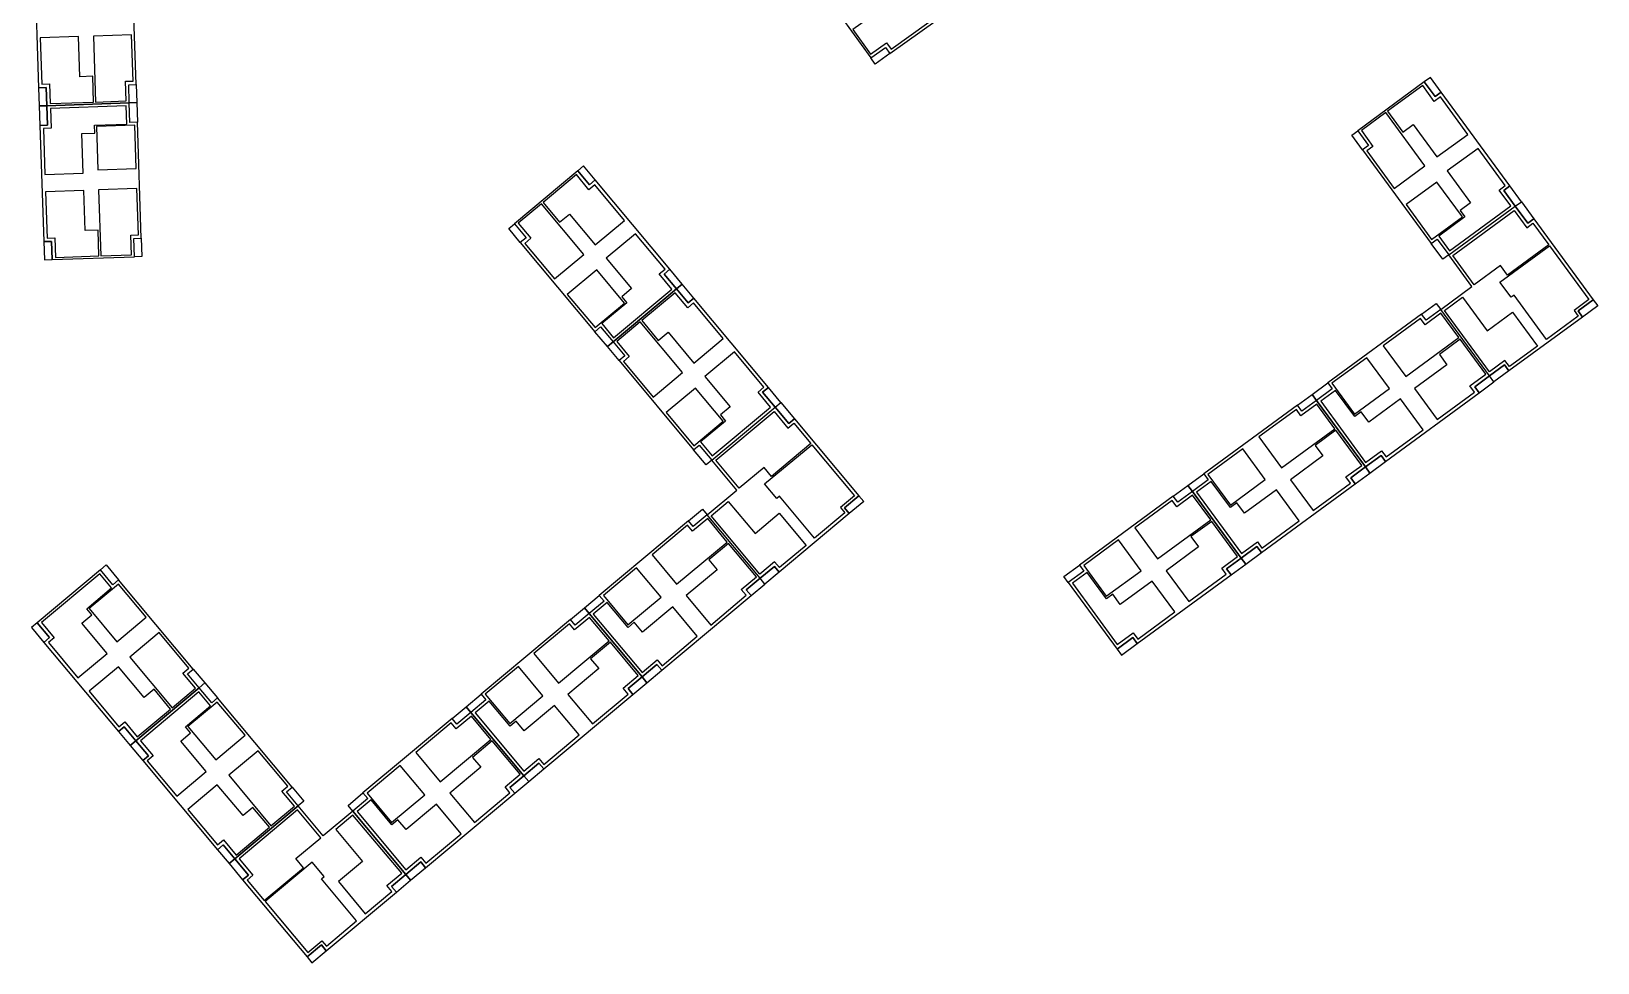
# Model space of a CAD drawing. Header units: millimetres. Extents: x 2243236 to 2245245, y 377909 to 380965.
# Drawn here: x 2244370.4 to 2244610.6, y 378554.8 to 378697.7 of the extents above; entities that cross this region are included whole.
import ezdxf

# ---------------------------------------------------------------- set-up
doc = ezdxf.new("R2010")
doc.units = ezdxf.units.MM
for name, color, linetype in [('планировка_квартир_1_тип_балконы', 6, 'Continuous'), ('планировка_квартир_тип_2_балконы', 6, 'Continuous'), ('планировка_квартир_тип_2_двухкомнатные', 2, 'Continuous'), ('планировка_квартир_тип_2_контур', 249, 'Continuous'), ('планировка_квартир_тип_2_однокомнатные', 5, 'Continuous'), ('планировка_квартир_тип_2_трехкомнатные', 1, 'Continuous'), ('планировка_угловой_тип_1_балконы', 6, 'Continuous'), ('планировка_угловой_тип_1_двухкомнатные', 2, 'Continuous'), ('планировка_угловой_тип_1_контур', 249, 'Continuous'), ('планировка_угловой_тип_1_трехкомнатные', 1, 'Continuous')]:
    doc.layers.add(name, color=color, linetype=linetype)

msp = doc.modelspace()

# ---------------------------------------------------------------- linework, layer by layer
at = {"layer": 'планировка_квартир_1_тип_балконы'}
for points in [[(2244599.92, 378668.28), (2244598, 378670.91), (2244598.93, 378671.59), (2244600.85, 378668.96)], [(2244486.55, 378637.56), (2244484.46, 378640.06), (2244485.34, 378640.8), (2244487.43, 378638.29)], [(2244403.65, 378568.27), (2244401.56, 378570.77), (2244400.68, 378570.04), (2244402.77, 378567.53)]]:
    msp.add_lwpolyline(points, close=True, dxfattribs=at)
at = {"layer": 'планировка_квартир_тип_2_балконы'}
for points in [[(2244501.39, 378695.27), (2244502.05, 378694.34), (2244499.79, 378692.71), (2244499.12, 378693.64)], [(2244586.62, 378688.39), (2244584.97, 378690.64), (2244584.04, 378689.96), (2244585.69, 378687.71)], [(2244371.48, 378689.07), (2244371.57, 378686.28), (2244372.72, 378686.32), (2244372.63, 378689.11)], [(2244385.29, 378689.54), (2244386.43, 378689.58), (2244386.52, 378686.79), (2244385.38, 378686.75)], [(2244371.68, 378683.29), (2244372.83, 378683.33), (2244372.72, 378686.32), (2244371.57, 378686.28)], [(2244385.38, 378686.75), (2244386.52, 378686.79), (2244386.62, 378683.8), (2244385.48, 378683.76), (2244385.38, 378686.75)], [(2244575.47, 378680.23), (2244574.55, 378679.55), (2244572.9, 378681.8), (2244573.82, 378682.48)], [(2244456.86, 378674.92), (2244455.07, 378677.07), (2244454.18, 378676.33), (2244455.97, 378674.19)], [(2244597.16, 378674), (2244596.23, 378673.32), (2244598, 378670.91), (2244598.93, 378671.59)], [(2244446.25, 378666.07), (2244445.37, 378665.34), (2244443.59, 378667.48), (2244444.46, 378668.21)], [(2244386.09, 378665.93), (2244387.23, 378665.97), (2244387.32, 378663.18), (2244386.18, 378663.14)], [(2244587.78, 378663.42), (2244586.86, 378662.75), (2244585.09, 378665.16), (2244586.01, 378665.84), (2244587.78, 378663.42)], [(2244372.28, 378665.46), (2244372.38, 378662.67), (2244373.53, 378662.71), (2244373.43, 378665.5)], [(2244468.29, 378661.23), (2244467.41, 378660.49), (2244469.32, 378658.2), (2244470.2, 378658.93)], [(2244471.99, 378656.79), (2244470.2, 378658.93), (2244469.32, 378658.2), (2244471.11, 378656.05)], [(2244584.31, 378653.42), (2244583.63, 378654.34), (2244585.88, 378655.99), (2244586.56, 378655.07)], [(2244459.6, 378650.08), (2244458.72, 378649.35), (2244456.81, 378651.64), (2244457.68, 378652.38), (2244459.6, 378650.08)], [(2244461.39, 378647.94), (2244460.51, 378647.21), (2244458.72, 378649.35), (2244459.6, 378650.08)], [(2244592.48, 378642.28), (2244594.73, 378643.93), (2244594.05, 378644.86), (2244591.8, 378643.21)], [(2244483.42, 378643.09), (2244482.54, 378642.36), (2244484.46, 378640.06), (2244485.34, 378640.8)], [(2244565.26, 378639.45), (2244564.59, 378640.37), (2244566.84, 378642.02), (2244567.51, 378641.1)], [(2244567.51, 378641.1), (2244566.84, 378642.02), (2244569.25, 378643.79), (2244569.92, 378642.87), (2244567.51, 378641.1)], [(2244474.74, 378631.95), (2244473.86, 378631.21), (2244471.94, 378633.51), (2244472.82, 378634.24), (2244474.74, 378631.95)], [(2244578.09, 378631.73), (2244577.41, 378632.66), (2244575, 378630.89), (2244575.68, 378629.96)], [(2244548.47, 378627.13), (2244547.79, 378628.05), (2244550.2, 378629.82), (2244550.88, 378628.9), (2244548.47, 378627.13)], [(2244573.43, 378628.31), (2244575.68, 378629.96), (2244575, 378630.89), (2244572.75, 378629.24)], [(2244546.22, 378625.48), (2244545.54, 378626.4), (2244547.79, 378628.05), (2244548.47, 378627.13)], [(2244471.9, 378621.74), (2244471.17, 378622.62), (2244473.31, 378624.41), (2244474.04, 378623.53)], [(2244559.05, 378617.76), (2244558.37, 378618.69), (2244555.96, 378616.92), (2244556.64, 378615.99)], [(2244380.95, 378615.13), (2244381.82, 378615.86), (2244383.74, 378613.57), (2244382.87, 378612.83), (2244380.95, 378615.13)], [(2244529.42, 378613.16), (2244528.75, 378614.08), (2244531.16, 378615.85), (2244531.83, 378614.93), (2244529.42, 378613.16)], [(2244554.39, 378614.34), (2244556.64, 378615.99), (2244555.96, 378616.92), (2244553.71, 378615.27)], [(2244480.76, 378611.15), (2244482.9, 378612.93), (2244482.16, 378613.82), (2244480.02, 378612.03)], [(2244455.92, 378608.39), (2244455.19, 378609.26), (2244457.48, 378611.18), (2244458.21, 378610.3), (2244455.92, 378608.39)], [(2244453.78, 378606.6), (2244453.05, 378607.47), (2244455.19, 378609.26), (2244455.92, 378608.39)], [(2244372.27, 378603.97), (2244373.16, 378604.71), (2244371.24, 378607), (2244370.36, 378606.26)], [(2244540, 378603.79), (2244539.32, 378604.71), (2244536.91, 378602.95), (2244537.59, 378602.02)], [(2244394.32, 378599.15), (2244395.19, 378599.89), (2244396.99, 378597.75), (2244396.11, 378597.01)], [(2244462.64, 378596), (2244464.78, 378597.79), (2244464.04, 378598.67), (2244461.9, 378596.88)], [(2244467.07, 378599.7), (2244466.33, 378600.59), (2244464.04, 378598.67), (2244464.78, 378597.79)], [(2244396.11, 378597.01), (2244396.99, 378597.75), (2244398.9, 378595.45), (2244398.03, 378594.72), (2244396.11, 378597.01)], [(2244437.8, 378593.24), (2244437.06, 378594.11), (2244439.36, 378596.03), (2244440.09, 378595.16), (2244437.8, 378593.24)], [(2244435.65, 378591.45), (2244434.92, 378592.32), (2244437.06, 378594.11), (2244437.8, 378593.24)], [(2244383.73, 378590.29), (2244385.52, 378588.15), (2244386.4, 378588.89), (2244384.61, 378591.03)], [(2244387.44, 378585.86), (2244388.32, 378586.59), (2244386.4, 378588.89), (2244385.52, 378588.15)], [(2244448.95, 378584.56), (2244448.21, 378585.44), (2244445.92, 378583.52), (2244446.65, 378582.64)], [(2244409.48, 378581.04), (2244410.35, 378581.77), (2244412.15, 378579.63), (2244411.27, 378578.9)], [(2244444.51, 378580.85), (2244446.65, 378582.64), (2244445.92, 378583.52), (2244443.78, 378581.73)], [(2244419.67, 378578.09), (2244418.94, 378578.97), (2244421.23, 378580.88), (2244421.97, 378580.01), (2244419.67, 378578.09)], [(2244398.89, 378572.17), (2244400.68, 378570.04), (2244401.56, 378570.77), (2244399.77, 378572.91)], [(2244430.82, 378569.41), (2244430.09, 378570.29), (2244427.79, 378568.37), (2244428.53, 378567.49)]]:
    msp.add_lwpolyline(points, close=True, dxfattribs=at)
at = {"layer": 'планировка_квартир_тип_2_двухкомнатные'}
for points in [[(2244496.37, 378698.01), (2244499.09, 378694.21), (2244501.55, 378695.96), (2244502.24, 378694.99), (2244508.02, 378699.13), (2244504.6, 378703.9)], [(2244371.73, 378696.72), (2244371.97, 378689.62), (2244373.15, 378689.66), (2244373.25, 378686.65), (2244379.91, 378686.87), (2244379.79, 378690.83), (2244377.81, 378690.76), (2244377.6, 378696.92)], [(2244380.22, 378686.88), (2244384.9, 378687.04), (2244384.79, 378690.06), (2244385.99, 378690.1), (2244385.74, 378697.2), (2244379.88, 378697)], [(2244590.72, 378681.92), (2244586.52, 378687.66), (2244585.57, 378686.96), (2244583.79, 378689.4), (2244578.41, 378685.46), (2244580.74, 378682.26), (2244582.33, 378683.43), (2244585.98, 378678.45)], [(2244578.16, 378685.27), (2244574.39, 378682.51), (2244576.17, 378680.08), (2244575.21, 378679.37), (2244579.41, 378673.64), (2244584.14, 378677.11)], [(2244461.36, 378668.73), (2244456.81, 378674.19), (2244455.9, 378673.43), (2244453.97, 378675.75), (2244448.85, 378671.48), (2244451.38, 378668.43), (2244452.9, 378669.7), (2244456.85, 378664.97)], [(2244372.53, 378673.12), (2244372.77, 378666.01), (2244373.95, 378666.05), (2244374.05, 378663.04), (2244380.72, 378663.27), (2244380.59, 378667.22), (2244378.61, 378667.15), (2244378.41, 378673.32)], [(2244381.02, 378663.28), (2244385.7, 378663.44), (2244385.6, 378666.45), (2244386.79, 378666.49), (2244386.55, 378673.59), (2244380.68, 378673.39)], [(2244448.61, 378671.28), (2244445.02, 378668.28), (2244446.96, 378665.97), (2244446.04, 378665.2), (2244450.6, 378659.75), (2244455.1, 378663.51)], [(2244476.5, 378650.6), (2244471.94, 378656.05), (2244471.04, 378655.3), (2244469.11, 378657.61), (2244463.99, 378653.34), (2244466.51, 378650.3), (2244468.03, 378651.57), (2244471.99, 378646.83)], [(2244589.36, 378650.74), (2244586.59, 378654.51), (2244584.16, 378652.72), (2244583.45, 378653.69), (2244577.72, 378649.48), (2244581.19, 378644.75)], [(2244463.75, 378653.14), (2244460.16, 378650.15), (2244462.09, 378647.83), (2244461.18, 378647.07), (2244465.73, 378641.61), (2244470.24, 378645.37)], [(2244586.02, 378638.17), (2244591.75, 378642.38), (2244591.05, 378643.33), (2244593.48, 378645.11), (2244589.54, 378650.49), (2244586.35, 378648.16), (2244587.51, 378646.56), (2244582.54, 378642.91)], [(2244570.31, 378636.76), (2244567.54, 378640.54), (2244565.11, 378638.75), (2244564.41, 378639.71), (2244558.68, 378635.51), (2244562.15, 378630.78)], [(2244566.97, 378624.2), (2244572.7, 378628.41), (2244572.01, 378629.36), (2244574.44, 378631.14), (2244570.49, 378636.52), (2244567.3, 378634.18), (2244568.47, 378632.59), (2244563.5, 378628.94)], [(2244551.27, 378622.79), (2244548.5, 378626.56), (2244546.07, 378624.78), (2244545.36, 378625.74), (2244539.63, 378621.54), (2244543.1, 378616.81)], [(2244477.11, 378619.38), (2244474.11, 378622.97), (2244471.8, 378621.04), (2244471.03, 378621.95), (2244465.58, 378617.4), (2244469.34, 378612.89)], [(2244547.93, 378610.23), (2244553.66, 378614.44), (2244552.96, 378615.39), (2244555.39, 378617.17), (2244551.45, 378622.54), (2244548.25, 378620.21), (2244549.42, 378618.62), (2244544.45, 378614.97)], [(2244474.57, 378606.64), (2244480.02, 378611.2), (2244479.27, 378612.1), (2244481.58, 378614.03), (2244477.31, 378619.15), (2244474.27, 378616.62), (2244475.54, 378615.1), (2244470.8, 378611.15)], [(2244458.99, 378604.24), (2244455.99, 378607.82), (2244453.67, 378605.89), (2244452.91, 378606.81), (2244447.45, 378602.25), (2244451.22, 378597.74)], [(2244391.96, 378593.95), (2244395.55, 378596.95), (2244393.61, 378599.26), (2244394.53, 378600.02), (2244389.97, 378605.48), (2244385.47, 378601.71)], [(2244456.45, 378591.49), (2244461.9, 378596.05), (2244461.15, 378596.95), (2244463.46, 378598.88), (2244459.18, 378604), (2244456.14, 378601.47), (2244457.41, 378599.95), (2244452.68, 378596)], [(2244379.21, 378596.48), (2244383.77, 378591.02), (2244384.68, 378591.78), (2244386.61, 378589.47), (2244391.73, 378593.75), (2244389.19, 378596.79), (2244387.68, 378595.52), (2244383.72, 378600.25)], [(2244440.86, 378589.09), (2244437.86, 378592.68), (2244435.55, 378590.74), (2244434.78, 378591.66), (2244429.33, 378587.1), (2244433.09, 378582.6)], [(2244438.32, 378576.34), (2244443.78, 378580.9), (2244443.02, 378581.8), (2244445.34, 378583.74), (2244441.06, 378588.85), (2244438.02, 378586.32), (2244439.29, 378584.81), (2244434.56, 378580.85)], [(2244407.12, 378575.83), (2244410.71, 378578.83), (2244408.77, 378581.15), (2244409.69, 378581.91), (2244405.13, 378587.36), (2244400.63, 378583.59)], [(2244394.37, 378578.36), (2244398.94, 378572.91), (2244399.84, 378573.67), (2244401.77, 378571.35), (2244406.89, 378575.63), (2244404.35, 378578.67), (2244402.84, 378577.4), (2244398.88, 378582.13)]]:
    msp.add_lwpolyline(points, close=True, dxfattribs=at)
at = {"layer": 'планировка_квартир_тип_2_контур'}
for points in [[(2244499.12, 378693.64), (2244501.39, 378695.27), (2244502.05, 378694.34), (2244516.55, 378704.73), (2244515.89, 378705.66), (2244518.32, 378707.4), (2244510.94, 378717.69), (2244510.94, 378717.69), (2244508.51, 378715.95), (2244507.84, 378716.89), (2244493.34, 378706.5), (2244494.01, 378705.56), (2244491.74, 378703.93), (2244499.12, 378693.64)], [(2244385.38, 378686.75), (2244385.29, 378689.54), (2244386.43, 378689.58), (2244385.82, 378707.41), (2244384.68, 378707.37), (2244384.58, 378710.36), (2244371.92, 378709.93), (2244371.92, 378709.93), (2244372.02, 378706.94), (2244370.87, 378706.9), (2244371.48, 378689.07), (2244372.63, 378689.11), (2244372.72, 378686.32), (2244385.38, 378686.75)], [(2244573.82, 378682.48), (2244575.47, 378680.23), (2244574.55, 378679.55), (2244585.09, 378665.16), (2244586.01, 378665.84), (2244587.78, 378663.42), (2244598, 378670.91), (2244598, 378670.91), (2244596.23, 378673.32), (2244597.16, 378674), (2244586.62, 378688.39), (2244585.69, 378687.71), (2244584.04, 378689.96), (2244573.82, 378682.48)], [(2244386.18, 378663.14), (2244386.09, 378665.93), (2244387.23, 378665.97), (2244386.62, 378683.8), (2244385.48, 378683.76), (2244385.38, 378686.75), (2244372.72, 378686.32), (2244372.72, 378686.32), (2244372.83, 378683.33), (2244371.68, 378683.29), (2244372.28, 378665.46), (2244373.43, 378665.5), (2244373.53, 378662.71), (2244386.18, 378663.14)], [(2244444.46, 378668.21), (2244446.25, 378666.07), (2244445.37, 378665.34), (2244456.81, 378651.64), (2244457.68, 378652.38), (2244459.6, 378650.08), (2244469.32, 378658.2), (2244469.32, 378658.2), (2244467.41, 378660.49), (2244468.29, 378661.23), (2244456.86, 378674.92), (2244455.97, 378674.19), (2244454.18, 378676.33), (2244444.46, 378668.21)], [(2244459.6, 378650.08), (2244461.39, 378647.94), (2244460.51, 378647.21), (2244471.94, 378633.51), (2244472.82, 378634.24), (2244474.74, 378631.95), (2244484.46, 378640.06), (2244484.46, 378640.06), (2244482.54, 378642.36), (2244483.42, 378643.09), (2244471.99, 378656.79), (2244471.11, 378656.05), (2244469.32, 378658.2), (2244459.6, 378650.08)], [(2244586.56, 378655.07), (2244584.31, 378653.42), (2244583.63, 378654.34), (2244569.25, 378643.79), (2244569.92, 378642.87), (2244567.51, 378641.1), (2244575, 378630.89), (2244575, 378630.89), (2244577.41, 378632.66), (2244578.09, 378631.73), (2244592.48, 378642.28), (2244591.8, 378643.21), (2244594.05, 378644.86), (2244586.56, 378655.07)], [(2244567.51, 378641.1), (2244565.26, 378639.45), (2244564.59, 378640.37), (2244550.2, 378629.82), (2244550.88, 378628.9), (2244548.47, 378627.13), (2244555.96, 378616.92), (2244555.96, 378616.92), (2244558.37, 378618.69), (2244559.05, 378617.76), (2244573.43, 378628.31), (2244572.75, 378629.24), (2244575, 378630.89), (2244567.51, 378641.1)], [(2244548.47, 378627.13), (2244546.22, 378625.48), (2244545.54, 378626.4), (2244531.16, 378615.85), (2244531.83, 378614.93), (2244529.42, 378613.16), (2244536.91, 378602.95), (2244536.91, 378602.95), (2244539.32, 378604.71), (2244540, 378603.79), (2244554.39, 378614.34), (2244553.71, 378615.27), (2244555.96, 378616.92), (2244548.47, 378627.13)], [(2244474.04, 378623.53), (2244471.9, 378621.74), (2244471.17, 378622.62), (2244457.48, 378611.18), (2244458.21, 378610.3), (2244455.92, 378608.39), (2244464.04, 378598.67), (2244464.04, 378598.67), (2244466.33, 378600.59), (2244467.07, 378599.7), (2244480.76, 378611.15), (2244480.02, 378612.03), (2244482.16, 378613.82), (2244474.04, 378623.53)], [(2244396.11, 378597.01), (2244394.32, 378599.15), (2244395.19, 378599.89), (2244383.74, 378613.57), (2244382.87, 378612.83), (2244380.95, 378615.13), (2244371.24, 378607), (2244371.24, 378607), (2244373.16, 378604.71), (2244372.27, 378603.97), (2244383.73, 378590.29), (2244384.61, 378591.03), (2244386.4, 378588.89), (2244396.11, 378597.01)], [(2244455.92, 378608.39), (2244453.78, 378606.6), (2244453.05, 378607.47), (2244439.36, 378596.03), (2244440.09, 378595.16), (2244437.8, 378593.24), (2244445.92, 378583.52), (2244445.92, 378583.52), (2244448.21, 378585.44), (2244448.95, 378584.56), (2244462.64, 378596), (2244461.9, 378596.88), (2244464.04, 378598.67), (2244455.92, 378608.39)], [(2244411.27, 378578.9), (2244409.48, 378581.04), (2244410.35, 378581.77), (2244398.9, 378595.45), (2244398.03, 378594.72), (2244396.11, 378597.01), (2244386.4, 378588.89), (2244386.4, 378588.89), (2244388.32, 378586.59), (2244387.44, 378585.86), (2244398.89, 378572.17), (2244399.77, 378572.91), (2244401.56, 378570.77), (2244411.27, 378578.9)], [(2244437.8, 378593.24), (2244435.65, 378591.45), (2244434.92, 378592.32), (2244421.23, 378580.88), (2244421.97, 378580.01), (2244419.67, 378578.09), (2244427.79, 378568.37), (2244427.79, 378568.37), (2244430.09, 378570.29), (2244430.82, 378569.41), (2244444.51, 378580.85), (2244443.78, 378581.73), (2244445.92, 378583.52), (2244437.8, 378593.24)]]:
    msp.add_lwpolyline(points, dxfattribs=at)
at = {"layer": 'планировка_квартир_тип_2_однокомнатные'}
for points in [[(2244380.58, 378676.49), (2244386.44, 378676.69), (2244386.22, 378683.31), (2244380.35, 378683.11)], [(2244585.97, 378674.61), (2244581.24, 378671.14), (2244585.15, 378665.79), (2244589.89, 378669.26)], [(2244457.09, 378661.13), (2244452.58, 378657.37), (2244456.83, 378652.28), (2244461.33, 378656.04)], [(2244578.7, 378642.92), (2244575.23, 378647.65), (2244569.88, 378643.73), (2244573.35, 378639)], [(2244472.22, 378643), (2244467.72, 378639.23), (2244471.96, 378634.14), (2244476.47, 378637.91)], [(2244559.65, 378628.95), (2244556.18, 378633.68), (2244550.83, 378629.76), (2244554.31, 378625.02)], [(2244540.61, 378614.97), (2244537.13, 378619.71), (2244531.79, 378615.79), (2244535.26, 378611.05)], [(2244466.97, 378610.91), (2244463.2, 378615.41), (2244458.12, 378611.16), (2244461.88, 378606.66)], [(2244383.48, 378604.08), (2244387.98, 378607.85), (2244383.72, 378612.93), (2244379.22, 378609.17)], [(2244448.84, 378595.76), (2244445.08, 378600.26), (2244439.99, 378596.01), (2244443.76, 378591.51)], [(2244398.64, 378585.97), (2244403.14, 378589.74), (2244398.88, 378594.82), (2244394.38, 378591.05)], [(2244430.72, 378580.61), (2244426.96, 378585.11), (2244421.87, 378580.86), (2244425.63, 378576.36)]]:
    msp.add_lwpolyline(points, close=True, dxfattribs=at)
at = {"layer": 'планировка_квартир_тип_2_трехкомнатные'}
for points in [[(2244373.28, 378685.9), (2244373.38, 378682.88), (2244372.21, 378682.84), (2244372.45, 378675.78), (2244378.31, 378675.98), (2244378.11, 378682.04), (2244380.08, 378682.1), (2244380.03, 378683.32), (2244385.02, 378683.49), (2244384.92, 378686.29)], [(2244597.3, 378670.95), (2244595.52, 378673.38), (2244596.46, 378674.08), (2244592.29, 378679.77), (2244587.55, 378676.3), (2244591.13, 378671.41), (2244589.55, 378670.25), (2244590.27, 378669.27), (2244586.25, 378666.32), (2244587.9, 378664.06)], [(2244468.62, 378658.19), (2244466.69, 378660.51), (2244467.59, 378661.26), (2244463.06, 378666.68), (2244458.56, 378662.92), (2244462.44, 378658.27), (2244460.93, 378657.01), (2244461.71, 378656.07), (2244457.88, 378652.88), (2244459.68, 378650.72)], [(2244483.76, 378640.06), (2244481.83, 378642.38), (2244482.73, 378643.13), (2244478.2, 378648.55), (2244473.69, 378644.79), (2244477.58, 378640.13), (2244476.07, 378638.87), (2244476.85, 378637.94), (2244473.02, 378634.74), (2244474.81, 378632.59)], [(2244575.04, 378631.58), (2244577.48, 378633.37), (2244578.17, 378632.43), (2244583.86, 378636.6), (2244580.39, 378641.34), (2244575.51, 378637.75), (2244574.34, 378639.34), (2244573.36, 378638.62), (2244570.41, 378642.64), (2244568.15, 378640.98)], [(2244556, 378617.61), (2244558.43, 378619.4), (2244559.13, 378618.45), (2244564.82, 378622.63), (2244561.35, 378627.36), (2244556.46, 378623.78), (2244555.3, 378625.37), (2244554.31, 378624.65), (2244551.37, 378628.67), (2244549.11, 378627.01)], [(2244371.94, 378607.01), (2244373.87, 378604.69), (2244372.97, 378603.94), (2244377.51, 378598.52), (2244382.01, 378602.29), (2244378.12, 378606.94), (2244379.63, 378608.2), (2244378.85, 378609.13), (2244382.67, 378612.33), (2244380.87, 378614.48)], [(2244536.95, 378603.64), (2244539.39, 378605.43), (2244540.08, 378604.48), (2244545.77, 378608.66), (2244542.3, 378613.39), (2244537.41, 378609.81), (2244536.25, 378611.4), (2244535.27, 378610.68), (2244532.32, 378614.7), (2244530.06, 378613.04)], [(2244464.04, 378599.37), (2244466.35, 378601.3), (2244467.11, 378600.4), (2244472.52, 378604.93), (2244468.76, 378609.44), (2244464.11, 378605.55), (2244462.85, 378607.06), (2244461.91, 378606.28), (2244458.71, 378610.1), (2244456.56, 378608.31)], [(2244387.1, 378588.89), (2244389.03, 378586.58), (2244388.13, 378585.82), (2244392.67, 378580.41), (2244397.17, 378584.18), (2244393.28, 378588.82), (2244394.79, 378590.09), (2244394.01, 378591.02), (2244397.83, 378594.22), (2244396.03, 378596.37)], [(2244445.91, 378584.22), (2244448.23, 378586.15), (2244448.98, 378585.26), (2244454.4, 378589.78), (2244450.63, 378594.29), (2244445.98, 378590.4), (2244444.72, 378591.91), (2244443.79, 378591.13), (2244440.59, 378594.96), (2244438.44, 378593.16)], [(2244427.79, 378569.07), (2244430.11, 378571.01), (2244430.86, 378570.11), (2244436.28, 378574.63), (2244432.51, 378579.14), (2244427.86, 378575.25), (2244426.6, 378576.76), (2244425.66, 378575.98), (2244422.47, 378579.81), (2244420.32, 378578.01)]]:
    msp.add_lwpolyline(points, close=True, dxfattribs=at)
at = {"layer": 'планировка_угловой_тип_1_балконы'}
for points in [[(2244608.32, 378653.9), (2244607.64, 378654.83), (2244609.96, 378656.53), (2244610.64, 378655.6)], [(2244594.73, 378643.93), (2244594.05, 378644.86), (2244596.34, 378646.54), (2244597.02, 378645.62)], [(2244495.83, 378623.74), (2244495.1, 378624.63), (2244497.3, 378626.47), (2244498.04, 378625.59)], [(2244482.9, 378612.93), (2244482.16, 378613.82), (2244484.35, 378615.64), (2244485.09, 378614.76)], [(2244428.53, 378567.49), (2244427.79, 378568.37), (2244425.61, 378566.55), (2244426.35, 378565.67)], [(2244415.6, 378556.68), (2244414.86, 378557.56), (2244412.66, 378555.72), (2244413.39, 378554.84)]]:
    msp.add_lwpolyline(points, close=True, dxfattribs=at)
at = {"layer": 'планировка_угловой_тип_1_двухкомнатные'}
for points in [[(2244587.14, 378654.91), (2244589.91, 378656.94), (2244593.7, 378651.78), (2244597.59, 378654.63), (2244601.39, 378649.45), (2244597.09, 378646.3), (2244596.4, 378647.25), (2244594.02, 378645.51)], [(2244474.63, 378623.41), (2244477.27, 378625.61), (2244481.38, 378620.7), (2244485.08, 378623.79), (2244489.2, 378618.86), (2244485.11, 378615.45), (2244484.36, 378616.35), (2244482.1, 378614.46)], [(2244419.69, 378577.49), (2244417.05, 378575.28), (2244421.16, 378570.37), (2244417.46, 378567.27), (2244421.58, 378562.35), (2244425.67, 378565.76), (2244424.91, 378566.66), (2244427.17, 378568.55)]]:
    msp.add_lwpolyline(points, close=True, dxfattribs=at)
at = {"layer": 'планировка_угловой_тип_1_контур'}
for points in [[(2244586.56, 378655.07), (2244591.33, 378658.57), (2244587.78, 378663.42), (2244598, 378670.91), (2244599.92, 378668.28), (2244600.85, 378668.96), (2244609.96, 378656.53), (2244607.64, 378654.83), (2244608.32, 378653.9), (2244597.02, 378645.62), (2244596.34, 378646.54), (2244594.05, 378644.86)], [(2244474.04, 378623.53), (2244478.59, 378627.33), (2244474.74, 378631.95), (2244484.46, 378640.06), (2244486.55, 378637.56), (2244487.43, 378638.29), (2244497.3, 378626.47), (2244495.1, 378624.63), (2244495.83, 378623.74), (2244485.09, 378614.76), (2244484.35, 378615.64), (2244482.16, 378613.82)], [(2244419.67, 378578.09), (2244415.13, 378574.29), (2244411.27, 378578.9), (2244401.56, 378570.77), (2244403.65, 378568.27), (2244402.77, 378567.53), (2244412.66, 378555.72), (2244414.86, 378557.56), (2244415.6, 378556.68), (2244426.35, 378565.67), (2244425.61, 378566.55), (2244427.79, 378568.37)]]:
    msp.add_lwpolyline(points, close=True, dxfattribs=at)
at = {"layer": 'планировка_угловой_тип_1_трехкомнатные'}
for points in [[(2244591.71, 378658.85), (2244588.42, 378663.35), (2244597.82, 378670.24), (2244599.76, 378667.59), (2244600.71, 378668.28), (2244603.13, 378664.98), (2244596.79, 378660.34), (2244595.73, 378661.8)], [(2244603.25, 378664.81), (2244609.28, 378656.58), (2244607.01, 378654.91), (2244607.65, 378654.04), (2244602.77, 378650.47), (2244597.81, 378657.25), (2244597.35, 378656.92), (2244595.65, 378659.25), (2244603.25, 378664.81)], [(2244478.95, 378627.63), (2244475.37, 378631.91), (2244484.32, 378639.38), (2244486.43, 378636.86), (2244487.33, 378637.61), (2244489.95, 378634.47), (2244483.92, 378629.44), (2244482.77, 378630.83)], [(2244490.08, 378634.31), (2244496.62, 378626.48), (2244494.46, 378624.67), (2244495.15, 378623.84), (2244490.52, 378619.96), (2244485.13, 378626.42), (2244484.7, 378626.06), (2244482.85, 378628.28), (2244490.08, 378634.31)], [(2244414.77, 378573.99), (2244411.19, 378578.27), (2244402.25, 378570.79), (2244404.36, 378568.26), (2244403.46, 378567.51), (2244406.09, 378564.37), (2244412.11, 378569.41), (2244410.95, 378570.8)], [(2244406.22, 378564.22), (2244412.77, 378556.39), (2244414.93, 378558.2), (2244415.62, 378557.37), (2244420.26, 378561.24), (2244414.87, 378567.69), (2244415.3, 378568.05), (2244413.44, 378570.26), (2244406.22, 378564.22)]]:
    msp.add_lwpolyline(points, close=True, dxfattribs=at)

doc.saveas('drawing.dxf')
